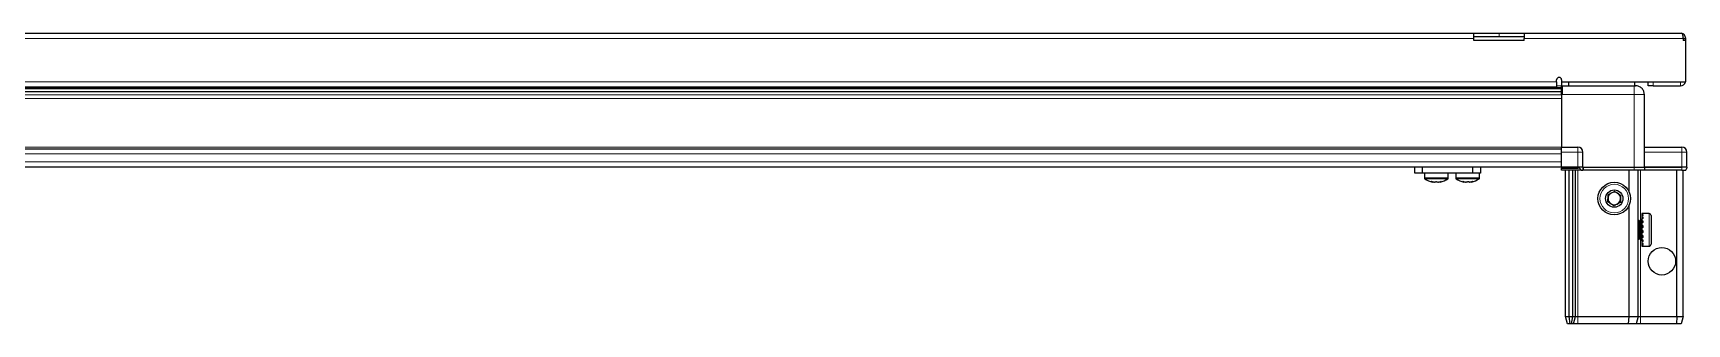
# Model space of a CAD drawing. Header units: millimetres. Extents: x 1256 to 6082, y -566 to 2006.
# Drawn here: x 2152 to 2812, y 732 to 848 of the extents above; entities that cross this region are included whole.
import ezdxf

# ---------------------------------------------------------------- set-up
doc = ezdxf.new("R2010")
doc.units = ezdxf.units.MM

msp = doc.modelspace()

# ---------------------------------------------------------------- linework, layer by layer
at = {"color": 7, "linetype": 'Continuous', "lineweight": 25}
for p, q in [((1497.49, 847.63), (2727.49, 847.63)), ((2727.49, 845.53), (2727.49, 847.63)), ((2727.49, 847.63), (2737.49, 847.63)), ((2737.49, 846.13), (2727.49, 846.13)), ((2727.49, 844.63), (2727.49, 845.53)), ((2737.49, 847.63), (2747.49, 847.63)), ((2747.49, 846.13), (2737.49, 846.13)), ((2747.49, 847.63), (2810.39, 847.63)), ((2747.49, 847.63), (2747.49, 845.53)), ((2747.49, 844.63), (2747.49, 845.53)), ((2810.99, 845.53), (2810.99, 844.63)), ((2810.99, 845.53), (2811.99, 845.53)), ((2811.99, 844.63), (2811.99, 845.53)), ((2747.49, 844.63), (2727.49, 844.63)), ((2811.99, 844.63), (2810.99, 844.63)), ((2811.99, 828.13), (2811.99, 844.63)), ((1488.61, 825.98), (2736.37, 825.98)), ((2124.99, 826.13), (2760.49, 826.13)), ((2730.99, 826.13), (2730.99, 825.98)), ((2731.1, 826.13), (2731.1, 825.98)), ((2731.28, 826.13), (2731.28, 825.98)), ((2731.79, 826.13), (2731.79, 825.98)), ((2732.18, 826.13), (2732.18, 825.98)), ((2733.04, 826.13), (2733.04, 825.98)), ((2733.6, 826.13), (2733.6, 825.98)), ((2734.72, 826.13), (2734.72, 825.98)), ((2735.4, 826.13), (2735.4, 825.98)), ((2736.37, 825.98), (2736.67, 825.98)), ((2736.67, 826.13), (2736.67, 825.98)), ((2736.67, 825.98), (2737.41, 825.98)), ((2736.67, 825.98), (2736.67, 825.98)), ((2736.93, 826.13), (2736.93, 825.98)), ((2737.41, 826.13), (2737.41, 825.98)), ((2737.41, 825.98), (2738.7, 825.98)), ((2738.61, 825.98), (2762.49, 825.98)), ((2738.7, 826.13), (2738.7, 825.98)), ((2738.79, 826.13), (2738.79, 825.98)), ((2739.42, 826.13), (2739.42, 825.98)), ((2740.62, 826.13), (2740.62, 825.98)), ((2741.24, 826.13), (2741.24, 825.98)), ((2742.22, 826.13), (2742.22, 825.98)), ((2742.7, 826.13), (2742.7, 825.98)), ((2743.37, 826.13), (2743.37, 825.98)), ((2743.64, 826.13), (2743.64, 825.98)), ((2743.94, 826.13), (2743.94, 825.98)), ((2743.99, 825.98), (2743.99, 826.13)), ((2743.99, 826.13), (2743.99, 825.98)), ((2760.49, 828.23), (2760.49, 828.98)), ((2760.49, 828.23), (2760.49, 826.13)), ((2762.49, 828.98), (2762.49, 828.13)), ((2762.49, 828.13), (2811.99, 828.13)), ((2762.49, 828.13), (2762.49, 826.63)), ((2762.49, 826.63), (2791.49, 826.63)), ((2762.64, 826.63), (2762.64, 823.13)), ((2765.24, 828.13), (2765.24, 826.63)), ((2791.74, 826.63), (2791.74, 828.13)), ((2796.99, 826.63), (2796.99, 828.13)), ((2798.99, 826.63), (2796.99, 826.63)), ((2798.99, 826.63), (2809.89, 826.63)), ((2762.49, 824.19), (1462.49, 824.19)), ((2762.49, 824.15), (1462.49, 824.15)), ((2762.49, 823.13), (2762.49, 802.13)), ((2795.49, 794.13), (2795.49, 823.13)), ((2122.49, 801.48), (2762.49, 801.48)), ((2762.49, 802.13), (2768.99, 802.13)), ((2762.49, 800.13), (2762.49, 802.13)), ((2762.49, 794.13), (2762.49, 800.13)), ((2770.99, 794.13), (2770.99, 800.13)), ((2795.49, 802.13), (2810.49, 802.13)), ((2812.49, 794.13), (2812.49, 800.13)), ((2122.49, 794.28), (2762.49, 794.28)), ((2703.84, 791.78), (2703.84, 794.28)), ((2706.84, 794.28), (2706.84, 791.78)), ((2727.04, 791.78), (2727.04, 794.28)), ((2730.04, 794.28), (2730.04, 791.78)), ((2762.49, 794.13), (2768.99, 794.13)), ((2762.49, 794.13), (2762.49, 793.8)), ((2762.49, 794.13), (2762.49, 794.13)), ((2768.99, 794.13), (2762.49, 794.13)), ((2762.49, 792.93), (2762.49, 793.8)), ((2762.49, 793.8), (2762.49, 793.8)), ((2762.49, 793.8), (2768.99, 793.8)), ((2770.31, 792.93), (2762.49, 792.93)), ((2763.99, 734.63), (2763.99, 792.93)), ((2765.49, 734.63), (2765.49, 792.93)), ((2766.99, 734.63), (2766.99, 792.93)), ((2767.99, 734.63), (2767.99, 792.93)), ((2770.99, 794.13), (2768.99, 794.13)), ((2770.31, 792.93), (2770.99, 792.93)), ((2770.99, 794.13), (2770.99, 792.93)), ((2770.99, 794.13), (2771.19, 794.13)), ((2771.19, 792.93), (2770.99, 792.93)), ((2771.19, 794.13), (2791.49, 794.13)), ((2791.49, 792.93), (2771.19, 792.93)), ((2789.49, 784.13), (2789.49, 792.93)), ((2791.49, 794.13), (2795.49, 794.13)), ((2795.49, 792.93), (2791.49, 792.93)), ((2792.99, 734.63), (2792.99, 792.93)), ((2795.49, 794.13), (2795.49, 792.93)), ((2795.49, 794.13), (2795.69, 794.13)), ((2795.69, 792.93), (2795.49, 792.93)), ((2795.69, 794.13), (2810.49, 794.13)), ((2810.49, 794.13), (2795.69, 794.13)), ((2810.49, 792.93), (2795.69, 792.93)), ((2808.49, 734.63), (2808.49, 792.93)), ((2812.49, 794.13), (2810.49, 794.13)), ((2810.49, 792.93), (2811.99, 792.93)), ((2810.99, 734.63), (2810.99, 792.93)), ((2811.99, 792.93), (2812.49, 793.8)), ((2812.49, 794.13), (2812.49, 793.8)), ((2706.84, 791.78), (2703.84, 791.78)), ((2727.04, 791.78), (2706.84, 791.78)), ((2707.69, 791.78), (2707.69, 789.87)), ((2717.19, 789.87), (2717.19, 791.78)), ((2717.24, 789.87), (2717.24, 791.78)), ((2720.19, 791.78), (2720.19, 789.87)), ((2730.04, 791.78), (2727.04, 791.78)), ((2729.69, 789.87), (2729.69, 791.78)), ((2789.49, 734.63), (2789.49, 779.13)), ((2793.02, 773.13), (2792.99, 773.13)), ((2793.5, 772.44), (2793.02, 773.13)), ((2793.02, 773.13), (2793.02, 772.09)), ((2793.99, 773.13), (2793.5, 772.44)), ((2793.5, 772.44), (2793.5, 771.58)), ((2793.99, 773.13), (2793.99, 772.09)), ((2794.49, 773.53), (2794.39, 773.53)), ((2794.39, 773.53), (2794.39, 764.73)), ((2797.39, 775.63), (2794.49, 775.63)), ((2794.49, 775.63), (2794.49, 775.62)), ((2794.99, 775.62), (2794.49, 775.62)), ((2794.49, 775.62), (2794.49, 775.54)), ((2794.49, 775.54), (2794.49, 775.2)), ((2794.99, 775.54), (2794.49, 775.54)), ((2794.99, 775.2), (2794.49, 775.2)), ((2794.49, 775.2), (2794.49, 774.89)), ((2794.49, 774.89), (2794.49, 774.18)), ((2794.99, 774.89), (2794.49, 774.89)), ((2794.99, 774.18), (2794.49, 774.18)), ((2794.49, 774.18), (2794.49, 773.68)), ((2794.49, 773.68), (2794.49, 772.67)), ((2794.99, 773.68), (2794.49, 773.68)), ((2794.99, 772.67), (2794.49, 772.67)), ((2794.49, 772.67), (2794.49, 772.02)), ((2794.99, 775.54), (2794.99, 775.62)), ((2794.99, 774.89), (2794.99, 775.2)), ((2794.99, 773.68), (2794.99, 774.18)), ((2794.99, 772.02), (2794.99, 772.67)), ((2798.19, 774.83), (2798.19, 773.35)), ((2798.19, 773.35), (2798.19, 763.43)), ((2793.02, 772.09), (2793.02, 765.13)), ((2793.02, 765.13), (2793.5, 765.82)), ((2793.5, 771.58), (2793.5, 765.82)), ((2793.5, 765.82), (2793.99, 765.13)), ((2793.99, 772.09), (2793.99, 765.13)), ((2794.49, 772.02), (2794.49, 770.81)), ((2794.99, 772.02), (2794.49, 772.02)), ((2794.99, 770.81), (2794.49, 770.81)), ((2794.49, 770.81), (2794.49, 770.27)), ((2794.99, 770.27), (2794.49, 770.27)), ((2794.49, 770.08), (2794.49, 768.78)), ((2794.99, 770.08), (2794.49, 770.08)), ((2794.99, 768.78), (2794.49, 768.78)), ((2794.99, 768.4), (2794.49, 768.4)), ((2794.49, 768.4), (2794.49, 768.05)), ((2794.99, 768.05), (2794.49, 768.05)), ((2794.49, 768.05), (2794.49, 766.79)), ((2794.99, 766.79), (2794.49, 766.79)), ((2794.49, 766.79), (2794.49, 766.12)), ((2794.49, 766.12), (2794.49, 765.03)), ((2794.99, 766.12), (2794.49, 766.12)), ((2794.99, 770.08), (2794.99, 770.81)), ((2794.99, 768.05), (2794.99, 768.78)), ((2794.99, 766.12), (2794.99, 766.79)), ((2792.99, 765.13), (2793.02, 765.13)), ((2794.39, 764.73), (2794.49, 764.73)), ((2794.99, 765.03), (2794.49, 765.03)), ((2794.49, 765.03), (2794.49, 764.49)), ((2794.49, 764.49), (2794.49, 763.68)), ((2794.99, 764.49), (2794.49, 764.49)), ((2794.99, 763.68), (2794.49, 763.68)), ((2794.49, 763.68), (2794.49, 763.31)), ((2794.49, 763.31), (2794.49, 762.85)), ((2794.99, 763.31), (2794.49, 763.31)), ((2794.99, 762.85), (2794.49, 762.85)), ((2794.49, 762.85), (2794.49, 762.7)), ((2794.49, 762.7), (2794.49, 762.63)), ((2794.99, 762.7), (2794.49, 762.7)), ((2794.49, 762.63), (2797.39, 762.63)), ((2794.99, 764.49), (2794.99, 765.03)), ((2794.99, 763.31), (2794.99, 763.68)), ((2794.99, 762.7), (2794.99, 762.85)), ((2763.99, 734.63), (2765.49, 734.63)), ((2764.79, 731.63), (2763.99, 734.63)), ((2765.49, 734.63), (2766.99, 734.63)), ((2765.94, 731.63), (2765.49, 734.63)), ((2766.44, 731.63), (2766.99, 734.63)), ((2766.99, 734.63), (2767.99, 734.63)), ((2767.18, 731.63), (2767.99, 734.63)), ((2767.99, 734.63), (2768.99, 734.63)), ((2768.99, 734.63), (2789.49, 734.63)), ((2789.16, 731.63), (2789.49, 734.63)), ((2789.49, 734.63), (2792.99, 734.63)), ((2792.99, 734.63), (2792.18, 731.63)), ((2792.99, 734.63), (2793.99, 734.63)), ((2793.99, 734.63), (2808.49, 734.63)), ((2808.49, 734.63), (2808.33, 731.63)), ((2808.49, 734.63), (2810.99, 734.63)), ((2810.99, 734.63), (2810.18, 731.63)), ((2765.94, 731.63), (2764.79, 731.63)), ((2766.44, 731.63), (2765.94, 731.63)), ((2767.18, 731.63), (2766.44, 731.63)), ((2768.99, 731.63), (2767.18, 731.63)), ((2789.16, 731.63), (2768.99, 731.63)), ((2792.18, 731.63), (2789.16, 731.63)), ((2793.99, 731.63), (2792.18, 731.63)), ((2808.33, 731.63), (2793.99, 731.63)), ((2810.18, 731.63), (2808.33, 731.63))]:
    msp.add_line(p, q, dxfattribs=at)
at = {"color": 8, "linetype": 'Continuous', "lineweight": 18}
for p, q in [((2727.49, 845.53), (1497.49, 845.53)), ((2737.49, 847.63), (2737.49, 846.13)), ((2810.99, 845.53), (2747.49, 845.53)), ((2762.49, 825.4), (1462.49, 825.4)), ((2124.99, 828.23), (2760.49, 828.23)), ((2760.49, 826.63), (2762.49, 826.63)), ((2798.99, 828.13), (2798.99, 826.63)), ((2809.89, 828.13), (2809.89, 826.63)), ((1462.49, 822.95), (2762.49, 822.95)), ((2762.49, 821.53), (1462.49, 821.53)), ((2791.49, 823.13), (2762.49, 823.13)), ((2791.49, 794.13), (2791.49, 823.13)), ((2122.49, 802.13), (2762.49, 802.13)), ((2122.49, 799.48), (2762.49, 799.48)), ((2768.99, 800.13), (2762.49, 800.13)), ((2768.99, 800.13), (2768.99, 802.13)), ((2768.99, 794.13), (2768.99, 800.13)), ((2770.99, 800.13), (2768.99, 800.13)), ((2810.49, 800.13), (2795.49, 800.13)), ((2810.49, 802.13), (2810.49, 800.13)), ((2810.49, 794.13), (2810.49, 800.13)), ((2812.49, 800.13), (2810.49, 800.13)), ((2122.49, 796.28), (2762.49, 796.28)), ((2762.49, 794.13), (2762.49, 793.8)), ((2768.99, 794.13), (2768.99, 793.8)), ((2768.99, 734.63), (2768.99, 792.93)), ((2771.19, 794.13), (2771.19, 792.93)), ((2791.49, 794.13), (2791.49, 792.93)), ((2793.99, 773.13), (2793.99, 792.93)), ((2795.69, 794.13), (2795.69, 792.93)), ((2810.49, 794.13), (2810.49, 792.93)), ((2709.9, 789.87), (2707.69, 789.87)), ((2710, 789.51), (2707.88, 789.51)), ((2717.19, 789.87), (2709.9, 789.87)), ((2716.99, 789.51), (2710, 789.51)), ((2717.04, 789.51), (2716.99, 789.51)), ((2717.24, 789.87), (2717.19, 789.87)), ((2727.69, 789.87), (2720.19, 789.87)), ((2727.58, 789.51), (2720.38, 789.51)), ((2729.49, 789.51), (2727.58, 789.51)), ((2729.69, 789.87), (2727.69, 789.87)), ((2797.39, 775.63), (2797.39, 773.94)), ((2797.39, 773.94), (2797.39, 762.63)), ((2793.99, 734.63), (2793.99, 765.13)), ((2768.99, 731.63), (2768.99, 734.63)), ((2793.99, 734.63), (2793.99, 731.63))]:
    msp.add_line(p, q, dxfattribs=at)
at = {"color": 7, "linetype": 'Continuous', "lineweight": 25}
for centre, radius in [((2783.49, 781.63), 6.5), ((2783.49, 781.63), 3.46), ((2802.49, 756.63), 5.5)]:
    msp.add_circle(centre, radius, dxfattribs=at)
at = {"color": 8, "linetype": 'Continuous', "lineweight": 18}
msp.add_circle((2783.49, 781.63), 5.7, dxfattribs=at)
at = {"color": 7, "linetype": 'Continuous', "lineweight": 25}
for centre, radius, start, end in [((2761.49, 828.98), 1, 0, 180), ((2809.89, 828.73), 2.1, 270, 343.39845), ((2768.99, 800.13), 2, 0, 90), ((2810.49, 800.13), 2, 0, 90), ((2708.14, 789.87), 0.45, 180, 235.28209), ((2712.44, 796.08), 8, 235.28209, 259.05401), ((2712.44, 796.08), 8, 280.84597, 304.71791), ((2712.49, 796.08), 8, 280.92113, 304.71791), ((2716.74, 789.87), 0.45, 304.71791, 0), ((2716.79, 789.87), 0.45, 304.71791, 0), ((2720.64, 789.87), 0.45, 180, 235.28209), ((2724.94, 796.08), 8, 235.28209, 258.92302), ((2724.94, 796.08), 8, 280.93918, 304.71791), ((2729.24, 789.87), 0.45, 304.71791, 0), ((2783.49, 781.63), 2.5, 118.29497, 178.29497), ((2783.49, 781.63), 2.5, 178.29497, 238.29497), ((2783.49, 781.63), 2.5, 238.29497, 298.29497), ((2783.49, 781.63), 2.5, 58.29497, 118.29497), ((2783.49, 781.63), 2.5, 298.29497, 358.29497), ((2783.49, 781.63), 2.5, 358.29497, 58.29497), ((2793.99, 773.53), 0.4, 270, 360), ((2797.39, 774.83), 0.8, 360, 90), ((2793.99, 764.73), 0.4, 0, 90), ((2797.39, 763.43), 0.8, 270, 0)]:
    msp.add_arc(centre, radius, start, end, dxfattribs=at)
msp.add_ellipse((2768.99, 790.33), major_axis=(0, 3.46), ratio=0.57735, start_param=5.560451, end_param=6.283185, dxfattribs=at)
for points, knots in [([(2811.99, 845.53), (2811.96, 845.78), (2811.91, 846.28), (2811.52, 846.92), (2810.96, 847.4), (2810.5, 847.53), (2810.26, 847.6)], [0, 0, 0, 0, 0.260161, 0.506776, 0.753388, 1, 1, 1, 1]), ([(2810.39, 847.63), (2810.43, 847.6), (2810.52, 847.55), (2810.66, 847.16), (2810.79, 846.6), (2810.9, 846.02), (2810.97, 845.66), (2810.99, 845.53)], [0, 0, 0, 0, 0.230255, 0.448522, 0.666786, 0.88505, 1, 1, 1, 1]), ([(2762.49, 823.13), (2762.49, 823.52), (2762.49, 824.31), (2762.49, 825.36), (2762.49, 826.15), (2762.49, 826.57), (2762.49, 826.61), (2762.49, 826.63)], [0, 0, 0, 0, 0.214694, 0.429388, 0.644082, 0.858775, 1, 1, 1, 1]), ([(2791.49, 826.63), (2791.55, 826.63), (2791.69, 826.63), (2791.85, 826.63), (2791.97, 826.63), (2791.98, 826.63), (2791.99, 826.63)], [0, 0, 0, 0, 0.249394, 0.500333, 0.750167, 1, 1, 1, 1]), ([(2795.49, 823.13), (2795.44, 823.57), (2795.37, 824.25), (2794.93, 825.06), (2794.48, 825.62), (2793.92, 826.08), (2793.11, 826.51), (2792.43, 826.58), (2791.99, 826.63)], [0, 0, 0, 0, 0.239457, 0.368361, 0.5, 0.631639, 0.760543, 1, 1, 1, 1]), ([(2710.92, 788.23), (2710.91, 788.23), (2710.88, 788.24), (2710.67, 788.3), (2710.51, 788.36), (2710.45, 788.39), (2710.44, 788.4), (2710.44, 788.4), (2710.45, 788.4), (2710.47, 788.4), (2710.52, 788.39), (2710.74, 788.34), (2711.07, 788.27), (2711.45, 788.23), (2711.73, 788.22), (2711.99, 788.26), (2712.13, 788.33), (2712.26, 788.39), (2712.31, 788.4), (2712.33, 788.4), (2712.35, 788.4), (2712.38, 788.4), (2712.42, 788.39), (2712.54, 788.35), (2712.7, 788.27), (2712.95, 788.22), (2713.31, 788.22), (2713.68, 788.27), (2714.01, 788.33), (2714.24, 788.39), (2714.32, 788.4), (2714.34, 788.4), (2714.35, 788.4), (2714.35, 788.4), (2714.33, 788.38), (2714.17, 788.3), (2713.93, 788.22), (2713.94, 788.22), (2713.95, 788.22)], [0, 0, 0, 0, 0.024519, 0.105974, 0.133842, 0.147819, 0.153553, 0.156403, 0.15928, 0.16178, 0.166477, 0.181648, 0.254111, 0.300998, 0.335579, 0.379192, 0.462021, 0.482676, 0.486455, 0.490271, 0.492817, 0.495357, 0.499784, 0.513427, 0.576955, 0.640973, 0.679017, 0.731371, 0.789083, 0.818039, 0.821666, 0.824546, 0.82745, 0.830805, 0.837158, 0.863854, 0.969866, 1, 1, 1, 1]), ([(2723.41, 788.23), (2723.42, 788.23), (2723.47, 788.22), (2723.42, 788.24), (2723.3, 788.29), (2723.19, 788.34), (2723.14, 788.37), (2723.11, 788.38), (2723.09, 788.4), (2723.09, 788.4), (2723.1, 788.4), (2723.1, 788.4), (2723.11, 788.4)], [0, 0, 0, 0, 0.117513, 0.319182, 0.655587, 0.780657, 0.858887, 0.909792, 0.960055, 0.979586, 0.994792, 1, 1, 1, 1]), ([(2723.11, 788.4), (2723.11, 788.4), (2723.12, 788.4), (2723.16, 788.4), (2723.32, 788.36), (2723.61, 788.3), (2723.96, 788.24), (2724.29, 788.22), (2724.62, 788.24), (2724.83, 788.3), (2724.99, 788.36), (2725.07, 788.39), (2725.11, 788.4), (2725.14, 788.4), (2725.16, 788.4), (2725.18, 788.4), (2725.22, 788.39), (2725.33, 788.34), (2725.44, 788.27), (2725.64, 788.23), (2725.89, 788.22), (2726.28, 788.26), (2726.63, 788.33), (2726.9, 788.39), (2726.96, 788.4), (2726.98, 788.4), (2726.99, 788.4), (2726.99, 788.4), (2726.98, 788.39), (2726.88, 788.35), (2726.66, 788.28), (2726.45, 788.22), (2726.44, 788.23), (2726.44, 788.23)], [0, 0, 0, 0, 0.003351, 0.008063, 0.021119, 0.079476, 0.149012, 0.192992, 0.237333, 0.333888, 0.366922, 0.38349, 0.390287, 0.393665, 0.397075, 0.40004, 0.405607, 0.423591, 0.509487, 0.565066, 0.606058, 0.657756, 0.755941, 0.780424, 0.784904, 0.789427, 0.792445, 0.795456, 0.800704, 0.816876, 0.89218, 0.968066, 1, 1, 1, 1]), ([(2780.95, 780.26), (2780.96, 780.78), (2780.99, 781.74), (2781.02, 782.7), (2781.03, 783.15)], [0, 0, 0, 0, 0.534686, 1, 1, 1, 1]), ([(2783.4, 778.75), (2783.11, 778.93), (2782.41, 779.36), (2781.56, 779.88), (2781.05, 780.2), (2780.95, 780.26)], [0, 0, 0, 0, 0.362901, 0.866875, 1, 1, 1, 1]), ([(2781.03, 783.15), (2781.49, 783.39), (2782.34, 783.85), (2783.18, 784.3), (2783.57, 784.52)], [0, 0, 0, 0, 0.534686, 1, 1, 1, 1]), ([(2785.94, 780.11), (2785.49, 779.87), (2784.64, 779.41), (2783.8, 778.96), (2783.4, 778.75)], [0, 0, 0, 0, 0.5346859, 1, 1, 1, 1]), ([(2783.57, 784.52), (2783.68, 784.45), (2784.19, 784.14), (2785.04, 783.61), (2785.74, 783.18), (2786.03, 783)], [0, 0, 0, 0, 0.1331247, 0.6370994, 1, 1, 1, 1]), ([(2786.03, 783), (2786.01, 782.48), (2785.99, 781.52), (2785.96, 780.56), (2785.94, 780.11)], [0, 0, 0, 0, 0.534686, 1, 1, 1, 1])]:
    msp.add_open_spline(points, degree=3, knots=knots, dxfattribs=at)
at = {"color": 8, "linetype": 'Continuous', "lineweight": 18}
msp.add_open_spline([(2791.49, 823.13), (2791.49, 823.57), (2791.49, 824.25), (2791.49, 825.06), (2791.49, 825.62), (2791.49, 826.08), (2791.49, 826.51), (2791.49, 826.58), (2791.49, 826.63)], degree=3, knots=[0, 0, 0, 0, 0.239457, 0.368361, 0.5, 0.631639, 0.760543, 1, 1, 1, 1], dxfattribs=at)
msp.add_open_spline([(2795.49, 823.13), (2795.43, 823.13), (2795.31, 823.13), (2794.38, 823.13), (2793.06, 823.13), (2792.01, 823.13), (2791.49, 823.13)], degree=3, dxfattribs=at)

doc.saveas('drawing.dxf')
